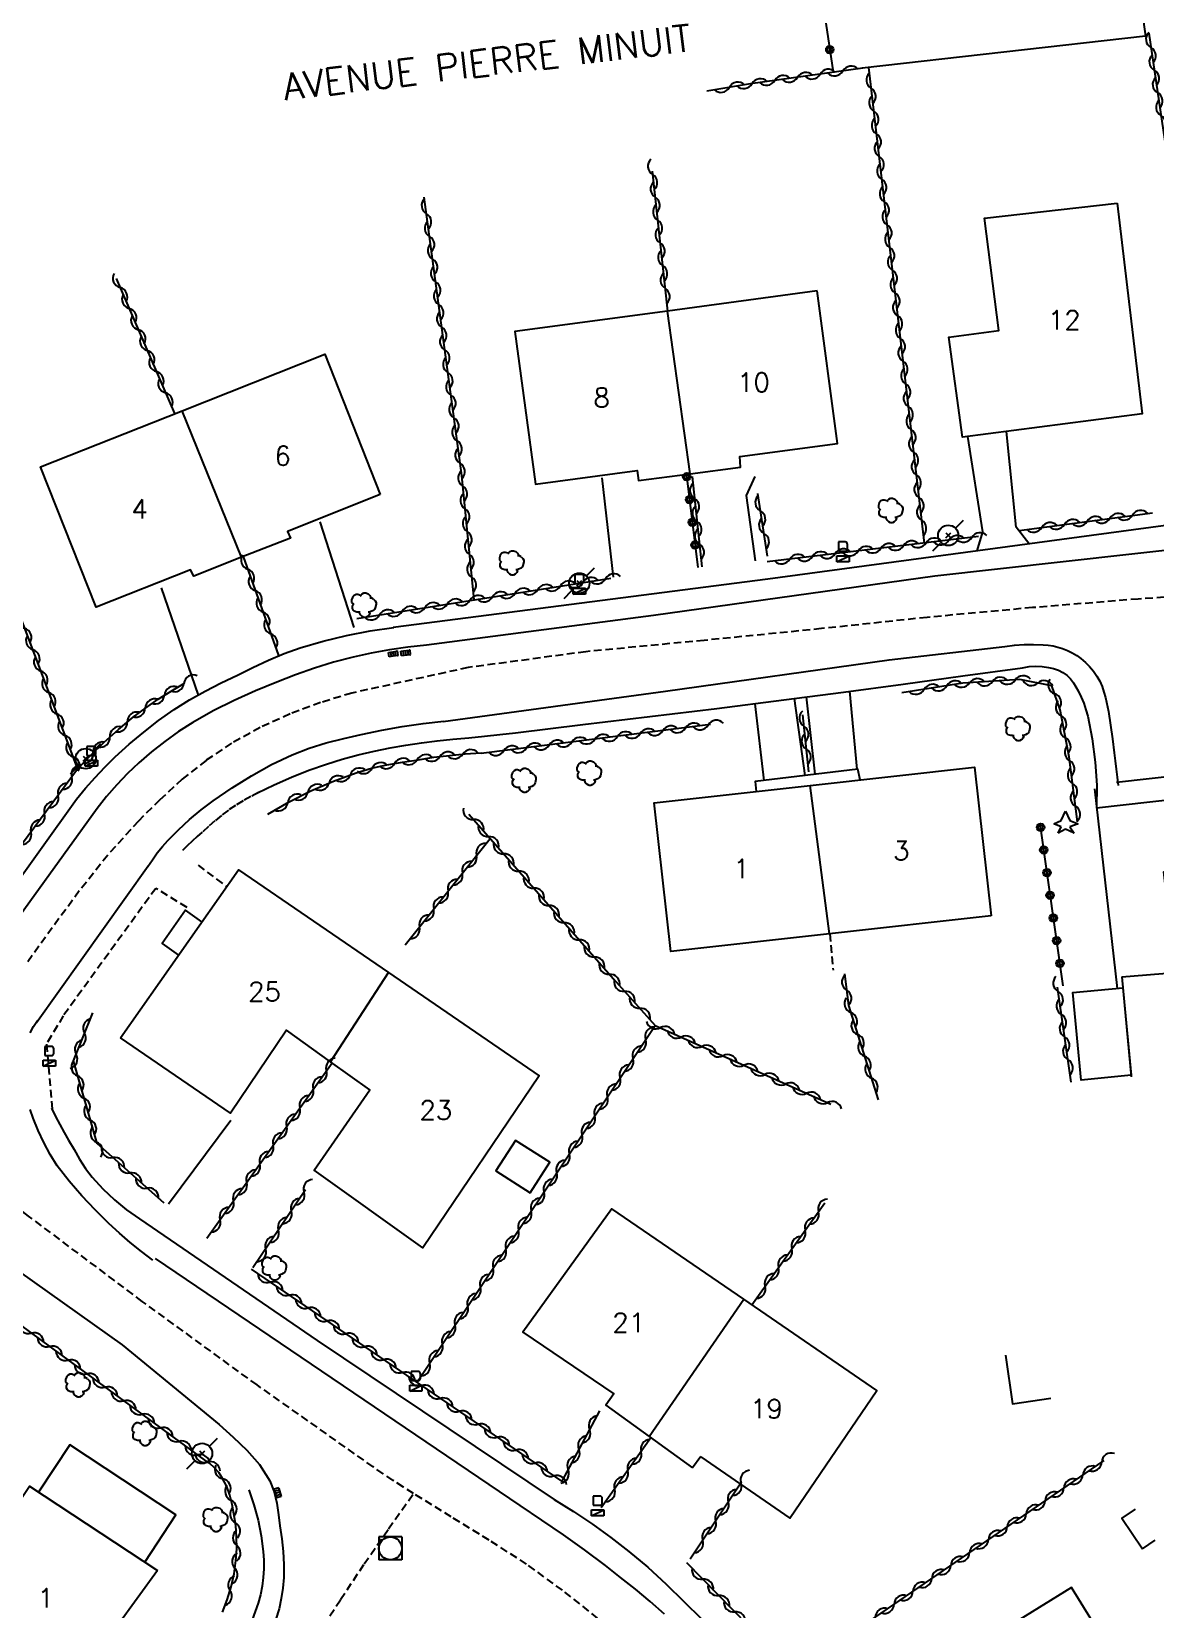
# Model space of a CAD drawing. Header units: millimetres. Extents: x 157000 to 158000, y 155000 to 156000.
# Drawn here: x 157191.7 to 157265.4, y 155219.6 to 155323 of the extents above; entities that cross this region are included whole.
import ezdxf
from ezdxf.enums import TextEntityAlignment as Align

# ---------------------------------------------------------------- set-up
doc = ezdxf.new("R2010")
doc.units = ezdxf.units.MM
doc.linetypes.add('DASHED', pattern=[0.75, 0.5, -0.25])
doc.layers.get('0').update_dxf_attribs({"linetype": 'CONTINUOUS'})
for name, color, linetype in [('W0001', 6, 'DASHED'), ('W0014', 7, 'CONTINUOUS'), ('W0017', 7, 'CONTINUOUS'), ('W0101', 7, 'CONTINUOUS'), ('W0104', 1, 'CONTINUOUS'), ('W0112', 1, 'DASHED'), ('W0300', 7, 'CONTINUOUS'), ('W0303', 7, 'CONTINUOUS'), ('W0310', 3, 'CONTINUOUS'), ('W0323', 7, 'CONTINUOUS'), ('W0401', 7, 'CONTINUOUS'), ('W0420', 7, 'CONTINUOUS'), ('W0438', 7, 'CONTINUOUS'), ('W0473', 7, 'CONTINUOUS'), ('W0989', 7, 'CONTINUOUS'), ('W0991', 7, 'CONTINUOUS'), ('W1102', 7, 'CONTINUOUS')]:
    doc.layers.add(name, color=color, linetype=linetype)
doc.styles.get("Standard").update_dxf_attribs({"font": 'romans.shx', "width": 0.85})

# ---------------------------------------------------------------- blocks, each defined once
blk = doc.blocks.new('T300')
for p, q in [((-0.8, 0.51), (-0.86, 0.34)), ((-0.86, 0.34), (-0.86, 0.17)), ((-0.86, 0.17), (-0.74, 0.06)), ((-0.69, 0.63), (-0.8, 0.51)), ((-0.8, -0.06), (-0.74, 0.06)), ((-0.74, 0.06), (-0.69, 0.11)), ((-0.57, 0.69), (-0.69, 0.63)), ((-0.46, 0.69), (-0.57, 0.69)), ((-0.29, 0.63), (-0.46, 0.69)), ((-0.29, 0.63), (-0.17, 0.74)), ((-0.23, 0.57), (-0.29, 0.63)), ((-0.17, 0.74), (-0.06, 0.8)), ((-0.06, 0.8), (0.06, 0.8)), ((0.06, 0.8), (0.23, 0.74)), ((0.23, 0.74), (0.34, 0.63)), ((0.34, 0.63), (0.4, 0.51)), ((0.46, 0.46), (0.34, 0.46)), ((0.4, 0.51), (0.4, 0.46)), ((0.57, 0.4), (0.46, 0.46)), ((0.57, 0.4), (0.69, 0.29)), ((0.69, 0.29), (0.74, 0.17)), ((0.74, 0.06), (0.69, -0.17)), ((0.74, 0.17), (0.74, 0.06)), ((-0.8, -0.17), (-0.8, -0.06)), ((-0.8, -0.23), (-0.8, -0.17)), ((-0.74, -0.34), (-0.8, -0.23)), ((-0.69, -0.4), (-0.74, -0.34)), ((-0.51, -0.46), (-0.69, -0.4)), ((-0.4, -0.46), (-0.51, -0.46)), ((-0.4, -0.46), (-0.34, -0.46)), ((-0.34, -0.46), (-0.34, -0.4)), ((-0.34, -0.51), (-0.34, -0.46)), ((-0.29, -0.63), (-0.34, -0.51)), ((-0.17, -0.74), (-0.29, -0.63)), ((-0.06, -0.8), (-0.17, -0.74)), ((0.06, -0.8), (-0.06, -0.8)), ((0.17, -0.74), (0.06, -0.8)), ((0.23, -0.69), (0.17, -0.74)), ((0.29, -0.46), (0.23, -0.46)), ((0.29, -0.63), (0.23, -0.69)), ((0.46, -0.4), (0.29, -0.46)), ((0.34, -0.51), (0.29, -0.63)), ((0.34, -0.51), (0.34, -0.46)), ((0.57, -0.34), (0.46, -0.4)), ((0.63, -0.29), (0.57, -0.34)), ((0.69, -0.17), (0.63, -0.29))]:
    blk.add_line(p, q)
blk = doc.blocks.new('T438')
for p, q in [((0.15, 1.1), (-0.3, 1.1)), ((-0.3, 1.1), (-0.3, 0.5)), ((-0.4, 0.2), (0.4, 0.2)), ((-0.4, -0.2), (-0.4, 0.2)), ((-0.3, 0.5), (0.15, 0.5)), ((0.3, 0.65), (0.3, 0.95)), ((0.4, 0.2), (0.4, -0.2))]:
    blk.add_line(p, q)
at = {"flags": 128}
for points in [[(-0.4, -0.2), (0.4, 0.2)], [(0.4, -0.2), (-0.4, -0.2)]]:
    blk.add_lwpolyline(points, dxfattribs=at)
for centre, major_axis, start_param, end_param in [((0.15, 0.95), (0.106, -0.106), 0.785398, 2.356194), ((0.15, 0.65), (0.106, 0.106), 3.926991, 5.497787)]:
    blk.add_ellipse(centre, major_axis=major_axis, ratio=1, start_param=start_param, end_param=end_param)
blk = doc.blocks.new('T420')
for p, q in [((0.75, 0.75), (-0.75, 0.75)), ((-0.75, 0.75), (-0.75, -0.75)), ((0.75, 0.75), (0.75, -0.75)), ((0.75, -0.75), (-0.75, -0.75))]:
    blk.add_line(p, q)
blk.add_ellipse((0, 0), major_axis=(-0.53, 0.53), ratio=1, start_param=3.926991, end_param=10.210176)
blk = doc.blocks.new('T473')
for p, q in [((-0.166667, 0.166667), (0.166667, -0.166667)), ((-0.166667, -0.166667), (0.166667, 0.166667)), ((0.500001, 0.500001), (1.000002, 1.000002)), ((-1.000002, -1.000002), (-0.500001, -0.500001))]:
    blk.add_line(p, q)
blk.add_ellipse((0, 0), major_axis=(0.471405, 0.471405), ratio=1, start_param=5.4977871438, end_param=11.780972451)
blk = doc.blocks.new('T401')
for p, q in [((-0.3, 0.3), (0, 0.3)), ((-0.3, -0.25), (-0.3, 0.3)), ((-0.3, 0.15), (0, 0.15)), ((-0.3, 0), (0, 0)), ((0, 0.3), (0, -0.25)), ((-0.3, -0.15), (0, -0.15)), ((-0.3, -0.25), (-0.3, -0.3)), ((-0.3, -0.3), (0, -0.3)), ((0, -0.3), (0, -0.25))]:
    blk.add_line(p, q)
blk = doc.blocks.new('T303')
for p, q in [((-0.77, 0), (-0.28, 0.21)), ((-0.28, -0.21), (-0.77, 0)), ((-0.28, 0.21), (0, 0.83)), ((0, 0.83), (0.28, 0.21)), ((0.28, 0.21), (0.83, 0)), ((0.83, 0), (0.28, -0.21)), ((-0.49, -0.63), (-0.28, -0.21)), ((0, -0.35), (-0.49, -0.63)), ((0.56, -0.63), (0, -0.35)), ((0.28, -0.21), (0.56, -0.63))]:
    blk.add_line(p, q)
blk = doc.blocks.new('t310o')
at = {"color": 0, "linetype": 'Continuous'}
for centre, start, end in [((-0.5, 0.38), 216.8699, 323.1304), ((0.5, -0.37), 36.8699, 143.1303)]:
    blk.add_arc(centre, 0.625, start, end, dxfattribs=at)
blk = doc.blocks.new('t323o')
at = {"color": 0, "linetype": 'Continuous'}
for radius in [0.25, 0.15]:
    blk.add_circle((0, 0), radius, dxfattribs=at)

msp = doc.modelspace()

# ---------------------------------------------------------------- linework, layer by layer
at = {"layer": 'W0001'}
for points in [[(157271.17, 155286.27), (157264.23, 155285.8), (157257.3, 155285.24), (157250.38, 155284.6), (157243.47, 155283.86), (157235.77, 155283.09), (157228.02, 155282.35), (157220.3, 155281.31), (157212.68, 155279.64), (157210.63, 155279.01), (157208.63, 155278.27), (157206.67, 155277.38), (157204.8, 155276.35), (157203.13, 155275.23), (157201.57, 155273.99), (157200.1, 155272.65), (157198.69, 155271.25), (157196.68, 155269.02), (157194.82, 155266.67), (157193.05, 155264.26), (157191.3, 155261.84)], [(157216.73, 155227.18), (157216.06, 155227.61), (157215.39, 155228.04), (157214.73, 155228.48), (157214.08, 155228.93), (157206.47, 155234.3), (157198.94, 155239.78), (157191.49, 155245.37), (157184.12, 155251.07)], [(157210.42, 155217.92), (157211.95, 155220.25), (157213.5, 155222.57), (157215.09, 155224.87), (157216.7, 155227.15)], [(157262.34, 155171), (157259.58, 155175.6), (157256.8, 155180.19), (157254.01, 155184.77), (157251.18, 155189.33), (157247.91, 155194.79), (157244.69, 155200.32), (157241.26, 155205.75), (157237.4, 155210.86), (157234.89, 155213.6), (157232.2, 155216.15), (157229.38, 155218.55), (157226.49, 155220.85), (157224.13, 155222.56), (157221.68, 155224.14), (157219.2, 155225.65), (157216.73, 155227.18)]]:
    msp.add_lwpolyline(points, dxfattribs=at)
at = {"layer": 'W0014'}
for points in [[(157215.39, 155283.95), (157239.95, 155287.12), (157268.62, 155290.99), (157277.58, 155292), (157280.52, 155274.24), (157261.49, 155272.09)], [(157262.81, 155273.79), (157278.94, 155275.61), (157276.51, 155290.16), (157250.89, 155287.3), (157232.46, 155284.73), (157217.58, 155282.78)], [(157194.63, 155272.68), (157195.22, 155273.4), (157195.85, 155274.11), (157196.5, 155274.79), (157197.17, 155275.45), (157198.09, 155276.28), (157199.04, 155277.08), (157200.02, 155277.84), (157201.04, 155278.56), (157202.04, 155279.19), (157203.07, 155279.76), (157204.12, 155280.3), (157205.18, 155280.82), (157206.19, 155281.31), (157207.21, 155281.79), (157208.24, 155282.23), (157209.3, 155282.61), (157210.81, 155283.05), (157212.34, 155283.42), (157213.88, 155283.72), (157215.44, 155283.94)], [(157217.58, 155282.78), (157216.36, 155282.65), (157215.15, 155282.48), (157213.95, 155282.26), (157212.76, 155282), (157211.49, 155281.66), (157210.24, 155281.27), (157209, 155280.83), (157207.77, 155280.36), (157206.36, 155279.78), (157204.96, 155279.15), (157203.59, 155278.47), (157202.26, 155277.71), (157201.32, 155277.12), (157200.42, 155276.47), (157199.55, 155275.79), (157198.72, 155275.06), (157197.98, 155274.36), (157197.28, 155273.63), (157196.61, 155272.87), (157195.98, 155272.07)], [(157218.67, 155277.78), (157233.23, 155279.76), (157247.9, 155281.81), (157255.49, 155282.68)], [(157255.49, 155282.68), (157256.11, 155282.77), (157256.74, 155282.82), (157257.37, 155282.83), (157258, 155282.81), (157258.32, 155282.78), (157258.64, 155282.73), (157258.96, 155282.65), (157259.27, 155282.56), (157259.59, 155282.43), (157259.89, 155282.27), (157260.19, 155282.1), (157260.46, 155281.9), (157260.76, 155281.65), (157261.04, 155281.37), (157261.3, 155281.08), (157261.52, 155280.75), (157261.71, 155280.42), (157261.85, 155280.06), (157261.97, 155279.7), (157262.07, 155279.34), (157262.27, 155278.44), (157262.41, 155277.54), (157262.53, 155276.63), (157262.64, 155275.73), (157262.72, 155275.19), (157262.78, 155274.66), (157262.85, 155274.12), (157262.9, 155273.59)], [(157206.5, 155273.1), (157207.6, 155273.63), (157208.72, 155274.13), (157209.86, 155274.58), (157211.02, 155274.99), (157212.05, 155275.31), (157213.09, 155275.59), (157214.15, 155275.83), (157215.2, 155276.04), (157216.23, 155276.22), (157217.25, 155276.37), (157218.28, 155276.5), (157219.31, 155276.61), (157220.34, 155276.71), (157221.37, 155276.82), (157222.39, 155276.92), (157223.42, 155277.04), (157227.82, 155277.57), (157232.21, 155278.1), (157236.61, 155278.63), (157241, 155279.19), (157244.91, 155279.7), (157248.82, 155280.22), (157252.73, 155280.76), (157256.64, 155281.3)], [(157256.64, 155281.3), (157257.07, 155281.38), (157257.5, 155281.4), (157257.93, 155281.38), (157258.35, 155281.32), (157258.67, 155281.24), (157258.99, 155281.14), (157259.29, 155280.99), (157259.56, 155280.8), (157259.79, 155280.58), (157259.98, 155280.32), (157260.14, 155280.05), (157260.29, 155279.78), (157260.49, 155279.38), (157260.66, 155278.97), (157260.8, 155278.55), (157260.92, 155278.12), (157261.21, 155276.63), (157261.4, 155275.12), (157261.5, 155273.61), (157261.49, 155272.09)], [(157199.31, 155268.27), (157199.61, 155268.72), (157199.93, 155269.16), (157200.27, 155269.58), (157200.63, 155269.98), (157201.32, 155270.68), (157202.05, 155271.35), (157202.81, 155271.98), (157203.6, 155272.57), (157204.83, 155273.42), (157206.1, 155274.22), (157207.41, 155274.95), (157208.77, 155275.59), (157209.88, 155276.02), (157211.01, 155276.37), (157212.15, 155276.66), (157213.3, 155276.93), (157214.64, 155277.21), (157215.99, 155277.45), (157217.35, 155277.65), (157218.72, 155277.8)], [(157190.02, 155266.24), (157194.63, 155272.68)], [(157195.98, 155272.07), (157189.35, 155262.89)], [(157192.02, 155258.06), (157199.33, 155268.31)], [(157191.59, 155257.37), (157191.81, 155257.79), (157192.08, 155258.18)], [(157199.65, 155242.47), (157198.9, 155243.04), (157198.16, 155243.63), (157197.45, 155244.25), (157196.76, 155244.89), (157195.86, 155245.78), (157194.98, 155246.7), (157194.15, 155247.65), (157193.38, 155248.67), (157192.91, 155249.41), (157192.49, 155250.18), (157192.12, 155250.97), (157191.79, 155251.79), (157191.59, 155252.35)], [(157193, 155252.43), (157193.26, 155251.9), (157193.54, 155251.37), (157193.83, 155250.85), (157194.12, 155250.34), (157194.48, 155249.72), (157194.84, 155249.09), (157195.23, 155248.48), (157195.67, 155247.91), (157196.37, 155247.15), (157197.12, 155246.44), (157197.92, 155245.78), (157198.76, 155245.18)], [(157198.76, 155245.18), (157210.42, 155237.22), (157225.95, 155226.79)], [(157190.9, 155241.72), (157197.62, 155236.94), (157203.99, 155231.71), (157204.91, 155230.88), (157205.81, 155230.02), (157206.63, 155229.08), (157207.3, 155228.02), (157207.59, 155227.3), (157207.76, 155226.55), (157207.87, 155225.8), (157207.97, 155225.06), (157208.09, 155224.22), (157208.18, 155223.38), (157208.23, 155222.54), (157208.22, 155221.69), (157208.16, 155220.99), (157208.06, 155220.3), (157207.91, 155219.62), (157207.7, 155218.95)], [(157223.72, 155226.4), (157199.81, 155242.59)], [(157205.93, 155227.42), (157206.26, 155226.44), (157206.54, 155225.43), (157206.74, 155224.41), (157206.88, 155223.38), (157206.92, 155222.82), (157206.92, 155222.25), (157206.88, 155221.68), (157206.8, 155221.12), (157206.69, 155220.55), (157206.54, 155220), (157206.35, 155219.45), (157206.14, 155218.92), (157205.9, 155218.41), (157205.64, 155217.91), (157205.34, 155217.43), (157205.02, 155216.97)], [(157233.17, 155219.27), (157232.24, 155220.11), (157231.27, 155220.91), (157230.29, 155221.69), (157229.3, 155222.46), (157227.93, 155223.49), (157226.55, 155224.48), (157225.14, 155225.45), (157223.72, 155226.4)], [(157225.95, 155226.79), (157227.22, 155226.01), (157228.46, 155225.18), (157229.66, 155224.31), (157230.84, 155223.39), (157232.08, 155222.35), (157233.28, 155221.25), (157234.45, 155220.12), (157235.6, 155218.98)]]:
    msp.add_lwpolyline(points, dxfattribs=at)
at = {"layer": 'W0017'}
for points in [[(157253.04, 155296.45), (157254.02, 155290.21), (157253.64, 155288.97)], [(157257.06, 155289.43), (157256.23, 155290.51), (157255.6, 155296.78)], [(157229.06, 155293.74), (157229.81, 155287.23)], [(157239.13, 155288.3), (157238.54, 155292.58), (157239.11, 155293.84)], [(157210.59, 155290.86), (157212.81, 155283.94)], [(157202.64, 155279.51), (157200.2, 155286.54)], [(157239.7, 155273.92), (157239.12, 155278.94)], [(157241.68, 155279.28), (157242.38, 155274.24)], [(157243.05, 155274.32), (157242.48, 155279.39)], [(157245.8, 155274.65), (157245.33, 155279.77)], [(157262.87, 155260.29), (157261.37, 155273.37)], [(157204.75, 155251.63), (157200.66, 155246.15)]]:
    msp.add_lwpolyline(points, dxfattribs=at)
at = {"layer": 'W0101'}
for points in [[(157262.84, 155311.75), (157264.49, 155297.94), (157252.7, 155296.41), (157251.8, 155302.95), (157255.09, 155303.39), (157254.14, 155310.76)], [(157252.41, 155216.43), (157259.1, 155205.6), (157266.54, 155210.19), (157259.85, 155221.02)]]:
    msp.add_lwpolyline(points, close=True, dxfattribs=at)
for points in [[(157243.18, 155305.99), (157233.38, 155304.67)], [(157234.86, 155294.01), (157238.15, 155294.45), (157238.12, 155295.13), (157244.52, 155295.99), (157243.18, 155305.99)], [(157233.38, 155304.67), (157223.37, 155303.33), (157224.71, 155293.33), (157231.39, 155294.23), (157231.46, 155293.56), (157234.86, 155294.01)], [(157201.56, 155298.14), (157210.91, 155301.84), (157214.55, 155292.64)], [(157205.45, 155288.54), (157202.33, 155287.3), (157202.1, 155287.71), (157195.92, 155285.26), (157192.28, 155294.47), (157201.56, 155298.14)], [(157214.55, 155292.64), (157208.47, 155290.23), (157208.66, 155289.8), (157205.45, 155288.54)], [(157242.73, 155273.58), (157253.5, 155274.78), (157254.58, 155265.04)], [(157244, 155263.86), (157233.58, 155262.7), (157232.5, 155272.44), (157242.73, 155273.58)], [(157263.15, 155261.05), (157266.65, 155261.33), (157265.9, 155267.93), (157274.5, 155268.9)], [(157197.53, 155257.05), (157205.25, 155268.05), (157215.08, 155261.33)], [(157254.58, 155265.04), (157244, 155263.86)], [(157215.08, 155261.33), (157224.96, 155254.56), (157217.34, 155243.29), (157210.22, 155248.37), (157213.87, 155253.63), (157211.29, 155255.48)], [(157263.15, 155261.05), (157263.77, 155254.5)], [(157211.29, 155255.48), (157208.39, 155257.56), (157204.73, 155252.11), (157197.53, 155257.05)], [(157238.38, 155239.92), (157229.73, 155245.85), (157223.89, 155237.75), (157229.85, 155233.71), (157229.32, 155232.98), (157232.17, 155230.92)], [(157235.55, 155229.6), (157241.4, 155225.57), (157247.1, 155233.93), (157238.38, 155239.92)], [(157232.17, 155230.92), (157235.02, 155228.87)], [(157235.55, 155229.61), (157235.02, 155228.87)], [(157185.81, 155219.15), (157191.56, 155227.66), (157199.94, 155222.14)], [(157199.94, 155222.14), (157195.94, 155216.64), (157196.79, 155216.07), (157194.73, 155213.02)]]:
    msp.add_lwpolyline(points, dxfattribs=at)
at = {"layer": 'W0104'}
for points in [[(157246, 155273.95), (157245.84, 155274.66), (157239.11, 155273.85), (157239.18, 155273.19)], [(157202.86, 155264.65), (157201.78, 155265.41), (157200.25, 155263.23), (157201.33, 155262.47)], [(157255.53, 155236.26), (157255.99, 155233.07), (157258.49, 155233.43)], [(157199.11, 155222.68), (157201.15, 155225.78), (157194.19, 155230.37), (157192.15, 155227.28)], [(157264.03, 155226.17), (157263.15, 155225.58), (157264.51, 155223.57)], [(157264.51, 155223.57), (157265.34, 155224.13)]]:
    msp.add_lwpolyline(points, dxfattribs=at)
for points in [[(157263.21, 155260.32), (157263.76, 155254.59), (157260.48, 155254.28), (157259.93, 155260.01)], [(157224.38, 155246.89), (157225.65, 155248.9), (157223.4, 155250.33), (157222.12, 155248.33)]]:
    msp.add_lwpolyline(points, close=True, dxfattribs=at)
at = {"layer": 'W0112'}
for points in [[(157206.57, 155273.12), (157206.06, 155272.86), (157205.55, 155272.58), (157205.06, 155272.28), (157204.59, 155271.96), (157204.14, 155271.62), (157203.71, 155271.26), (157203.29, 155270.89), (157202.88, 155270.52), (157202.55, 155270.23), (157202.22, 155269.93), (157201.9, 155269.63), (157201.58, 155269.33)], [(157202.6, 155268.36), (157204.48, 155266.95)], [(157199.83, 155266.84), (157193.77, 155258.49), (157192.66, 155256.63), (157193.06, 155252.26)], [(157201.88, 155265.58), (157199.83, 155266.84)], [(157244.01, 155263.86), (157244.23, 155261.49)]]:
    msp.add_lwpolyline(points, dxfattribs=at)
at = {"layer": 'W0300'}
msp.add_lwpolyline([(157264.7, 155322.68), (157246.13, 155320.59)], dxfattribs=at)
at = {"layer": 'W0310'}
for points in [[(157264.91, 155322.88), (157269.45, 155292.27)], [(157246.18, 155320.59), (157238.81, 155319.57), (157235.95, 155319.09)], [(157250.21, 155289.47), (157246.56, 155320.64)], [(157232.37, 155313.84), (157233.38, 155304.67)], [(157220.69, 155285.74), (157219.89, 155293.89), (157217.43, 155312.14)], [(157197.24, 155306.8), (157201.06, 155297.95)], [(157185.11, 155300.03), (157191.89, 155282.14), (157194.7, 155274.65), (157189.86, 155268.11)], [(157234.98, 155293.84), (157235.62, 155287.9)], [(157239.93, 155288.62), (157239.29, 155292.72)], [(157256.42, 155290.3), (157265.15, 155291.46)], [(157253.76, 155289.9), (157239.9, 155288.24)], [(157205.56, 155288.58), (157207.87, 155282.11)], [(157213.02, 155284.52), (157229.65, 155287.17)], [(157194.7, 155274.65), (157195.56, 155275.55), (157196.46, 155276.42), (157197.38, 155277.25), (157198.35, 155278.05), (157199.15, 155278.66), (157199.98, 155279.23), (157200.84, 155279.77), (157201.71, 155280.28)], [(157260.24, 155271.2), (157259.7, 155275.47), (157259.1, 155278.54), (157258.57, 155280.12), (157256.47, 155280.52), (157252.72, 155280.28), (157248.72, 155279.66)], [(157242.63, 155274.48), (157242.24, 155278.22)], [(157236.2, 155277.57), (157221.16, 155275.68)], [(157207.18, 155271.71), (157208.57, 155272.51), (157210, 155273.23), (157211.47, 155273.87), (157212.97, 155274.42), (157213.97, 155274.71), (157214.98, 155274.93), (157216, 155275.11), (157217.02, 155275.27), (157218.05, 155275.43), (157219.08, 155275.55), (157220.12, 155275.65), (157221.15, 155275.72)], [(157220.34, 155271.7), (157229.98, 155260.73), (157232.56, 155257.86)], [(157216.18, 155263.15), (157221.75, 155270.11)], [(157244.97, 155261.25), (157245.24, 155259.16), (157247.18, 155252.98)], [(157259.83, 155254.14), (157258.94, 155260.36)], [(157200.39, 155246.21), (157195.98, 155250.13), (157194.43, 155255.53), (157195.71, 155258.68)], [(157216.95, 155234.47), (157232.56, 155257.86), (157244.08, 155252.7)], [(157203.17, 155243.91), (157211.39, 155255.41)], [(157209.64, 155247.08), (157206.19, 155241.97)], [(157238.9, 155239.56), (157243.69, 155246.23)], [(157228.91, 155232.61), (157226.44, 155227.99), (157206.1, 155241.89)], [(157203.02, 155229.4), (157189.16, 155239.55), (157174.28, 155217.77), (157163.11, 155201.19)], [(157232.29, 155230.84), (157229.03, 155226.25)], [(157204.2, 155219.41), (157204.52, 155220.23), (157204.77, 155221.07), (157204.96, 155221.92), (157205.09, 155222.79), (157205.14, 155223.56), (157205.13, 155224.33), (157205.07, 155225.1), (157204.95, 155225.86), (157204.83, 155226.47), (157204.68, 155227.07), (157204.48, 155227.65), (157204.19, 155228.21), (157203.96, 155228.56), (157203.68, 155228.87), (157203.37, 155229.15), (157203.02, 155229.4)], [(157261.98, 155229.36), (157241.67, 155215.45), (157234.63, 155222.65)], [(157238.23, 155227.94), (157234.85, 155222.89)]]:
    msp.add_lwpolyline(points, dxfattribs=at)
at = {"layer": 'W0323'}
for points in [[(157259.68, 155358.36), (157264.7, 155322.68)], [(157239.1, 155354.57), (157244.23, 155320.32)], [(157234.62, 155293.9), (157235.36, 155287.86)], [(157259.3, 155260.45), (157257.81, 155270.92)]]:
    msp.add_lwpolyline(points, dxfattribs=at)
at = {"layer": 'W1102'}
for points in [[(157234.86, 155294.01), (157233.38, 155304.67)], [(157205.45, 155288.54), (157201.56, 155298.14)], [(157244, 155263.86), (157242.73, 155273.58)], [(157211.29, 155255.48), (157215.08, 155261.33)], [(157232.17, 155230.92), (157238.38, 155239.92)]]:
    msp.add_lwpolyline(points, dxfattribs=at)

# ---------------------------------------------------------------- block references
at = {"layer": 'W0300'}
for p in [(157248.05, 155291.6), (157223.21, 155288.17), (157213.53, 155285.4), (157256.38, 155277.31), (157224.01, 155273.92), (157228.29, 155274.39), (157207.64, 155241.96), (157194.78, 155234.31), (157199.14, 155231.12), (157203.79, 155225.48)]:
    msp.add_blockref('T300', p, dxfattribs=at)
at = {"layer": 'W0303'}
msp.add_blockref('T303', (157259.46, 155271.08), dxfattribs=at)
at = {"layer": 'W0310'}
for p, rotation in [((157265.05, 155321.94), 278.4309713645059), ((157265.27, 155320.46), 278.4309713645059), ((157241.89, 155319.99), 187.93282088259), ((157243.37, 155320.2), 187.93282088259), ((157244.86, 155320.41), 187.93282088259), ((157246.72, 155319.27), 96.66802582223583), ((157237.43, 155319.34), 189.395549580108), ((157238.91, 155319.58), 187.93282088259), ((157240.4, 155319.79), 187.93282088259), ((157265.49, 155318.98), 278.4309713645059), ((157246.9, 155317.78), 96.66802582223583), ((157265.71, 155317.49), 278.4309713645059), ((157247.07, 155316.29), 96.66802582223583), ((157247.25, 155314.8), 96.66802582223583), ((157232.39, 155313.62), 276.2646960449658), ((157247.42, 155313.31), 96.66802582223583), ((157232.56, 155312.13), 276.2646960449658), ((157217.58, 155311.05), 97.6594164129658), ((157247.59, 155311.82), 96.66802582223583), ((157232.72, 155310.63), 276.2646960449658), ((157247.77, 155310.33), 96.66802582223583), ((157217.78, 155309.56), 97.6594164129658), ((157232.88, 155309.14), 276.2646960449658), ((157247.94, 155308.84), 96.66802582223583), ((157217.98, 155308.08), 97.6594164129658), ((157233.05, 155307.65), 276.2646960449658), ((157248.12, 155307.35), 96.66802582223583), ((157197.49, 155306.21), 293.33249637637), ((157218.18, 155306.59), 97.6594164129658), ((157233.21, 155306.16), 276.2646960449658), ((157248.29, 155305.86), 96.66802582223583), ((157198.09, 155304.83), 293.33249637637), ((157218.38, 155305.1), 97.6594164129658), ((157248.46, 155304.37), 96.66802582223583), ((157198.68, 155303.45), 293.33249637637), ((157218.58, 155303.62), 97.6594164129658), ((157248.64, 155302.88), 96.66802582223583), ((157199.27, 155302.08), 293.33249637637), ((157218.78, 155302.13), 97.6594164129658), ((157199.87, 155300.7), 293.33249637637), ((157218.98, 155300.64), 97.6594164129658), ((157248.81, 155301.39), 96.66802582223583), ((157248.99, 155299.9), 96.66802582223583), ((157200.46, 155299.32), 293.33249637637), ((157219.18, 155299.16), 97.6594164129658), ((157219.38, 155297.67), 97.6594164129658), ((157249.16, 155298.41), 96.66802582223583), ((157249.34, 155296.92), 96.66802582223583), ((157219.58, 155296.18), 97.6594164129658), ((157249.51, 155295.43), 96.66802582223583), ((157219.78, 155294.7), 97.6594164129658), ((157249.68, 155293.94), 96.66802582223583), ((157219.95, 155293.21), 95.60193474279937), ((157235.14, 155292.38), 276.1195960245045), ((157249.86, 155292.45), 96.66802582223583), ((157220.1, 155291.72), 95.60193474279937), ((157239.46, 155291.58), 98.94967272586806), ((157220.25, 155290.22), 95.60193474279937), ((157235.3, 155290.89), 276.1195960245045), ((157250.03, 155290.96), 96.66802582223583), ((157260.88, 155290.89), 7.62475127391065), ((157262.37, 155291.09), 7.62475127391065), ((157263.85, 155291.29), 7.62475127391065), ((157235.46, 155289.4), 276.1195960245045), ((157239.7, 155290.1), 98.94967272586806), ((157253.31, 155289.84), 186.7980984770759), ((157257.91, 155290.49), 7.62475127391065), ((157259.39, 155290.69), 7.62475127391065), ((157220.39, 155288.73), 95.60193474279937), ((157245.86, 155288.95), 186.7980984770759), ((157247.35, 155289.13), 186.7980984770759), ((157248.84, 155289.31), 186.7980984770759), ((157250.33, 155289.49), 186.7980984770759), ((157251.82, 155289.66), 186.7980984770759), ((157205.85, 155287.76), 289.6482139748701), ((157220.54, 155287.24), 95.60193474279937), ((157241.39, 155288.42), 186.7980984770759), ((157242.88, 155288.6), 186.7980984770759), ((157244.37, 155288.78), 186.7980984770759), ((157206.35, 155286.35), 289.6482139748701), ((157227.83, 155286.88), 9.044597979942306), ((157229.31, 155287.12), 9.044597979942306), ((157220.42, 155285.7), 9.044597979942306), ((157221.9, 155285.94), 9.044597979942306), ((157223.38, 155286.17), 9.044597979942306), ((157224.87, 155286.41), 9.044597979942306), ((157226.35, 155286.65), 9.044597979942306), ((157206.86, 155284.94), 289.6482139748701), ((157214.5, 155284.76), 9.044597979942306), ((157215.98, 155284.99), 9.044597979942306), ((157217.46, 155285.23), 9.044597979942306), ((157218.94, 155285.47), 9.044597979942306), ((157191.23, 155283.88), 290.7693988831264), ((157207.36, 155283.52), 289.6482139748701), ((157191.77, 155282.48), 290.7693988831264), ((157192.29, 155281.08), 290.5510205227851), ((157201.68, 155280.27), 30.05233606534094), ((157192.82, 155279.67), 290.5510205227851), ((157200.4, 155279.5), 32.40928050015028), ((157250.2, 155279.89), 188.8020689574416), ((157251.68, 155280.12), 188.8020689574416), ((157253.17, 155280.31), 183.5401868235964), ((157254.67, 155280.4), 183.5401868235964), ((157256.16, 155280.5), 183.5401868235964), ((157257.64, 155280.3), 169.3786981987414), ((157258.75, 155279.6), 108.434948822922), ((157193.35, 155278.27), 290.5510205227851), ((157199.15, 155278.66), 34.76622595872443), ((157259.17, 155278.16), 100.9865557397201), ((157193.87, 155276.86), 290.5510205227851), ((157197.97, 155277.74), 39.48011890303933), ((157236.04, 155277.55), 187.1709425656126), ((157242.32, 155277.46), 95.89675041553845), ((157196.83, 155276.76), 41.83706501458071), ((157227.11, 155276.43), 187.1709425656126), ((157228.6, 155276.62), 187.1709425656126), ((157230.09, 155276.8), 187.1709425656126), ((157231.58, 155276.99), 187.1709425656126), ((157233.06, 155277.18), 187.1709425656126), ((157234.55, 155277.36), 187.1709425656126), ((157242.47, 155275.97), 95.89675041553845), ((157259.46, 155276.69), 100.9865557397201), ((157194.4, 155275.46), 290.5510205227851), ((157195.74, 155275.73), 44.19401132442842), ((157218.45, 155275.47), 6.919214986705481), ((157219.95, 155275.63), 5.484106863523423), ((157222.65, 155275.87), 187.1709425656126), ((157224.13, 155276.05), 187.1709425656126), ((157225.62, 155276.24), 187.1709425656126), ((157259.73, 155275.21), 97.3050820699288), ((157194.33, 155274.14), 233.4231368087636), ((157212.59, 155274.28), 20.14226099323833), ((157214.02, 155274.72), 12.35450586467652), ((157215.49, 155275.02), 9.992013809848107), ((157216.97, 155275.27), 9.164917993691866), ((157259.92, 155273.72), 97.3050820699288), ((157193.43, 155272.93), 233.4231368087636), ((157209.81, 155273.14), 26.70239099733815), ((157211.19, 155273.74), 23.42232583825581), ((157192.54, 155271.73), 233.4231368087636), ((157208.48, 155272.46), 29.9824564744209), ((157260.11, 155272.24), 97.3050820699288), ((157220.65, 155271.35), 311.3052181044167), ((157191.65, 155270.52), 233.4231368087636), ((157221.64, 155270.23), 311.3052181044167), ((157220.86, 155269.01), 51.36126817728407), ((157222.63, 155269.1), 311.3052181044167), ((157219.93, 155267.84), 51.36126817728407), ((157223.62, 155267.97), 311.3052181044167), ((157218.99, 155266.66), 51.36126817728407), ((157224.61, 155266.85), 311.3052181044167), ((157218.05, 155265.49), 51.36126817728407), ((157225.6, 155265.72), 311.3052181044167), ((157226.59, 155264.59), 311.3052181044167), ((157217.12, 155264.32), 51.36126817728407), ((157227.58, 155263.47), 311.3052181044167), ((157228.57, 155262.34), 311.3052181044167), ((157229.56, 155261.21), 311.3052181044167), ((157230.55, 155260.09), 311.9883150584965), ((157245.11, 155260.17), 277.2767259134786), ((157258.98, 155260.08), 98.14470068089427), ((157231.56, 155258.98), 311.9883150584965), ((157245.38, 155258.7), 287.4269618290144), ((157259.19, 155258.59), 98.14470068089427), ((157195.17, 155257.36), 67.97307939882012), ((157232.91, 155257.71), 335.8348611983934), ((157245.83, 155257.27), 287.4269618290144), ((157231.94, 155256.93), 56.27998261572991), ((157234.28, 155257.09), 335.8348611983934), ((157259.4, 155257.11), 98.14470068089427), ((157194.61, 155255.97), 67.97307939882012), ((157231.11, 155255.68), 56.27998261572991), ((157235.64, 155256.48), 335.8348611983934), ((157237.01, 155255.87), 335.8348611983934), ((157246.28, 155255.84), 287.4269618290144), ((157259.62, 155255.62), 98.14470068089427), ((157194.71, 155254.55), 105.9538021775484), ((157211.02, 155254.9), 54.45760914381983), ((157230.27, 155254.44), 56.27998261572991), ((157238.38, 155255.25), 335.8348611983934), ((157239.75, 155254.64), 335.8348611983934), ((157246.73, 155254.41), 287.4269618290144), ((157195.13, 155253.1), 105.9538021775484), ((157210.15, 155253.68), 54.45760914381983), ((157229.44, 155253.19), 56.27998261572991), ((157241.12, 155254.02), 335.8348611983934), ((157242.49, 155253.41), 335.8348611983934), ((157209.28, 155252.45), 54.45760914381983), ((157243.86, 155252.8), 335.8348611983934), ((157195.54, 155251.66), 105.9538021775484), ((157208.41, 155251.23), 54.45760914381983), ((157228.61, 155251.94), 56.27998261572991), ((157195.95, 155250.22), 105.9538021775484), ((157207.53, 155250.01), 54.45760914381983), ((157227.78, 155250.69), 56.27998261572991), ((157197.03, 155249.2), 138.4107635911416), ((157226.94, 155249.44), 56.27998261572991), ((157198.15, 155248.2), 138.4107635911416), ((157206.66, 155248.79), 54.45760914381983), ((157226.11, 155248.2), 56.27998261572991), ((157199.27, 155247.2), 138.4107635911416), ((157205.79, 155247.57), 54.45760914381983), ((157209.55, 155246.94), 235.9594724204449), ((157225.28, 155246.95), 56.27998261572991), ((157204.92, 155246.35), 54.45760914381983), ((157204.05, 155245.13), 54.45760914381983), ((157208.71, 155245.7), 235.9594724204449), ((157224.44, 155245.7), 56.27998261572991), ((157243.27, 155245.65), 54.29660594700346), ((157207.87, 155244.46), 235.9594724204449), ((157223.61, 155244.45), 56.27998261572991), ((157242.4, 155244.43), 54.29660594700346), ((157207.03, 155243.21), 235.9594724204449), ((157222.78, 155243.21), 56.27998261572991), ((157241.52, 155243.22), 54.29660594700346), ((157221.95, 155241.96), 56.27998261572991), ((157240.65, 155242), 54.29660594700346), ((157207.34, 155241.04), 145.6421872493025), ((157221.11, 155240.71), 56.27998261572991), ((157239.77, 155240.78), 54.29660594700346), ((157208.58, 155240.19), 145.6421872493025), ((157209.82, 155239.35), 145.6421872493025), ((157220.28, 155239.46), 56.27998261572991), ((157211.06, 155238.5), 145.6421872493025), ((157219.45, 155238.22), 56.27998261572991), ((157191.68, 155237.7), 143.7802156810386), ((157192.89, 155236.82), 143.7802156810386), ((157212.3, 155237.66), 145.6421872493025), ((157213.53, 155236.81), 145.6421872493025), ((157218.62, 155236.97), 56.27998261572991), ((157194.1, 155235.93), 143.7802156810386), ((157214.77, 155235.96), 145.6421872493025), ((157217.78, 155235.72), 56.27998261572991), ((157195.31, 155235.04), 143.7802156810386), ((157216.01, 155235.12), 145.6421872493025), ((157196.52, 155234.16), 143.7802156810386), ((157217.25, 155234.27), 145.6421872493025), ((157197.73, 155233.27), 143.7802156810386), ((157218.49, 155233.42), 145.6421872493025), ((157219.73, 155232.58), 145.6421872493025), ((157198.94, 155232.38), 143.7802156810386), ((157220.96, 155231.73), 145.6421872493025), ((157228.26, 155231.4), 241.8362071755911), ((157200.15, 155231.5), 143.7802156810386), ((157201.36, 155230.61), 143.7802156810386), ((157222.2, 155230.88), 145.6421872493025), ((157202.57, 155229.72), 143.7802156810386), ((157223.44, 155230.04), 145.6421872493025), ((157227.56, 155230.08), 241.8362071755911), ((157231.64, 155229.92), 234.545153719223), ((157203.23, 155229.25), 144.6593826501175), ((157224.68, 155229.19), 145.6421872493025), ((157226.85, 155228.75), 241.8362071755911), ((157230.77, 155228.69), 234.545153719223), ((157261.83, 155229.25), 214.4066993115567), ((157204.23, 155228.15), 116.9690072902614), ((157225.92, 155228.34), 145.6421872493025), ((157229.9, 155227.47), 234.545153719223), ((157238.19, 155227.88), 236.1556729674418), ((157259.35, 155227.56), 214.4066993115567), ((157260.59, 155228.4), 214.4066993115567), ((157204.76, 155226.75), 104.0448142563471), ((157237.35, 155226.63), 236.1556729674418), ((157258.12, 155226.71), 214.4066993115567), ((157205.04, 155225.28), 98.4768081976907), ((157236.52, 155225.38), 236.1556729674418), ((157256.88, 155225.86), 214.4066993115567), ((157235.68, 155224.14), 236.1556729674418), ((157255.64, 155225.01), 214.4066993115567), ((157205.14, 155223.78), 90.71744279378137), ((157253.17, 155223.32), 214.4066993115567), ((157254.4, 155224.17), 214.4066993115567), ((157205.02, 155222.29), 81.72655467848352), ((157251.93, 155222.47), 214.4066993115567), ((157235.68, 155221.57), 134.3481166055269), ((157250.69, 155221.62), 214.4066993115567), ((157204.7, 155220.83), 73.0663186439135), ((157236.73, 155220.5), 134.3481166055269), ((157249.45, 155220.78), 214.4066993115567), ((157237.78, 155219.43), 134.3481166055269), ((157248.22, 155219.93), 214.4066993115567), ((157246.98, 155219.08), 214.4066993115567)]:
    msp.add_blockref('t310o', p, dxfattribs=dict(at, rotation=rotation))
at = {"layer": 'W0323'}
for p, rotation in [((157244.01, 155321.8), 278.515712402967), ((157234.63, 155293.81), 277.0025771976495), ((157234.82, 155292.32), 277.0025771976495), ((157235, 155290.83), 277.0025771976495), ((157235.18, 155289.34), 277.0025771976495), ((157257.82, 155270.84), 98.08564900529136), ((157258.03, 155269.36), 98.08564900529136), ((157258.24, 155267.87), 98.08564900529136), ((157258.45, 155266.39), 98.08564900529136), ((157258.66, 155264.9), 98.08564900529136), ((157258.87, 155263.42), 98.08564900529136), ((157259.09, 155261.93), 98.08564900529136)]:
    msp.add_blockref('t323o', p, dxfattribs=dict(at, rotation=rotation))
at = {"layer": 'W0401'}
for p, rotation in [((157215.38, 155282.35), 98.7876933821364), ((157216.2, 155282.42), 97.35237010919325), ((157207.68, 155227.19), 195.4846758772446)]:
    msp.add_blockref('T401', p, dxfattribs=dict(at, rotation=rotation))
at = {"layer": 'W0420'}
msp.add_blockref('T420', (157215.21, 155223.59), dxfattribs=at)
at = {"layer": 'W0438'}
for p in [(157244.87, 155288.44), (157227.59, 155286.31), (157195.61, 155275.04), (157192.85, 155255.38), (157216.88, 155234.09), (157228.8, 155225.92)]:
    msp.add_blockref('T438', p, dxfattribs=at)
at = {"layer": 'W0473'}
for p in [(157251.77, 155289.97), (157227.59, 155286.84), (157195.24, 155275.34), (157202.87, 155229.81)]:
    msp.add_blockref('T473', p, dxfattribs=at)

# ---------------------------------------------------------------- texts
at = {"layer": 'W0989'}
msp.add_text('AVENUE PIERRE MINUIT', height=1.75, rotation=6.9057, dxfattribs=at).set_placement((157208.28, 155318.49))
at = {"layer": 'W0991'}
for s, p in [('12', (157259.38, 155304.08)), ('10', (157239.01, 155300)), ('8', (157229.06, 155299)), ('6', (157208.15, 155295.19)), ('4', (157198.77, 155291.7)), ('3', (157248.7, 155269.32)), ('1', (157238.21, 155268.14)), ('25', (157206.96, 155260.08)), ('23', (157218.19, 155252.31)), ('21', (157230.83, 155238.39)), ('19', (157239.86, 155232.74)), ('1', (157192.62, 155220.34))]:
    msp.add_text(s, height=1.25, dxfattribs=at).set_placement(p, align=Align.MIDDLE_CENTER)

doc.saveas('drawing.dxf')
